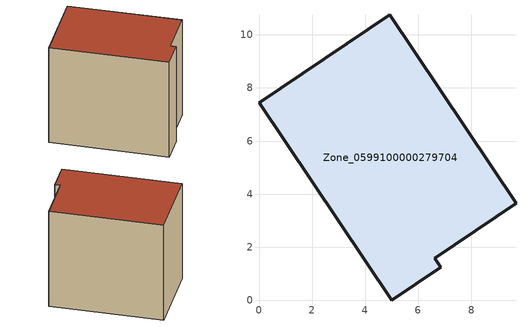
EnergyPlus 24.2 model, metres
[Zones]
Zone_0599100000279704
 floor ground (C_G): 0,7.44 4.92,10.76 9.68,3.65 6.63,1.59 6.85,1.25 5,0 z0
 wall outside (C_F): 4.92,10.76 0,7.44 5,0 6.85,1.25 6.63,1.59 9.68,3.65 4.92,10.76 z0:8.04
 roof outside (C_R): 0,7.44 5,0 6.85,1.25 6.63,1.59 9.68,3.65 4.92,10.76 z8.04
[BUILDING]
Pand.0599100000279704: North Axis=0; Terrain=City; Loads Convergence Tolerance Value=0.04; Temperature Convergence Tolerance Value=0.4; Solar Distribution=FullExterior; Maximum Number of Warmup Days=25; Minimum Number of Warmup Days=1
[Site:Location]
Rotterdam.The.Hague.AP_ZH_NLD Design_Conditions: Latitude=51.96; Longitude=4.45; Time Zone=1; Elevation=-4.5
[SITE:GROUNDTEMPERATURE:BUILDINGSURFACE]
18, 18, 18, 18, 18, 18, 18, 18, 18, 18, 18, 18
[MATERIAL] Thermal Absorptance=0.9; Solar Absorptance=0.7; Visible Absorptance=0.7
Name | Roughness | Thickness | Conductivity | Density | Specific Heat
G.TI.1965-1974 | MediumSmooth | 0.15 | 0.882353 | 540 | 1210
F.TI.1965-1974 | Rough | 0.3 | 0.697674 | 1920 | 840
R.TI.1965-1974 | MediumRough | 0.2 | 0.232558 | 1500 | 1000
[CONSTRUCTION]
C_G: G.TI.1965-1974
C_F: F.TI.1965-1974
C_R: R.TI.1965-1974
[ZONE]
Zone_0599100000279704: Type=1; Multiplier=1; Ceiling Height=Autocalculate; Volume=Autocalculate; Floor Area=autocalculate; Part of Total Floor Area=Yes
[ZONEINFILTRATION:DESIGNFLOWRATE]
Infil_Zone_0599100000279704: Zone or ZoneList or Space or SpaceList=Zone_0599100000279704; Schedule=AlwaysOn; Design Flow Rate Calculation Method=Flow/Area; Flow Rate per Floor Area=0.003; Constant Term Coefficient=1; Temperature Term Coefficient=0; Velocity Term Coefficient=0; Velocity Squared Term Coefficient=0
[HVACTEMPLATE:ZONE:IDEALLOADSAIRSYSTEM]
Zone_0599100000279704: Maximum Heating Supply Air Temperature=50; Minimum Cooling Supply Air Temperature=13; Maximum Heating Supply Air Humidity Ratio=0.0156; Minimum Cooling Supply Air Humidity Ratio=0.0077; Heating Limit=NoLimit; Cooling Limit=NoLimit; Dehumidification Control Type=ConstantSensibleHeatRatio; Cooling Sensible Heat Ratio=0.7; Dehumidification Setpoint=60; Humidification Control Type=None; Humidification Setpoint=30; Outdoor Air Method=None; Outdoor Air Flow Rate per Person=0.00944; Outdoor Air Flow Rate per Zone Floor Area=0; Outdoor Air Flow Rate per Zone=0; Demand Controlled Ventilation Type=None; Outdoor Air Economizer Type=NoEconomizer; Heat Recovery Type=None; Sensible Heat Recovery Effectiveness=0.7; Latent Heat Recovery Effectiveness=0.65
[ZONECONTROL:THERMOSTAT]
ThermostatControl_Zone_0599100000279704: Zone or ZoneList=Zone_0599100000279704; Control Type Schedule=DualSetpointControlType; Control 1=Thermostat_Zone_0599100000279704; Temperature Difference Between Cutout And Setpoint=0
[THERMOSTATSETPOINT:DUALSETPOINT]
Thermostat_Zone_0599100000279704: Heating Setpoint Temperature Schedule=HeatingSetpoint_Zone_0599100000279704; Cooling Setpoint Temperature Schedule=CoolingSetpoint_Zone_0599100000279704
[SCHEDULE:COMPACT]
HeatingSetpoint_Zone_0599100000279704: Through: 12/31, For: AllDays, Until: 24:00, 21
CoolingSetpoint_Zone_0599100000279704: Through: 12/31, For: AllDays, Until: 24:00, 24
DualSetpointControlType: Through: 12/31, For: AllDays, Until: 24:00, 4
AlwaysOn: Through: 12/31, For: AllDays, Until: 24:00, 1
